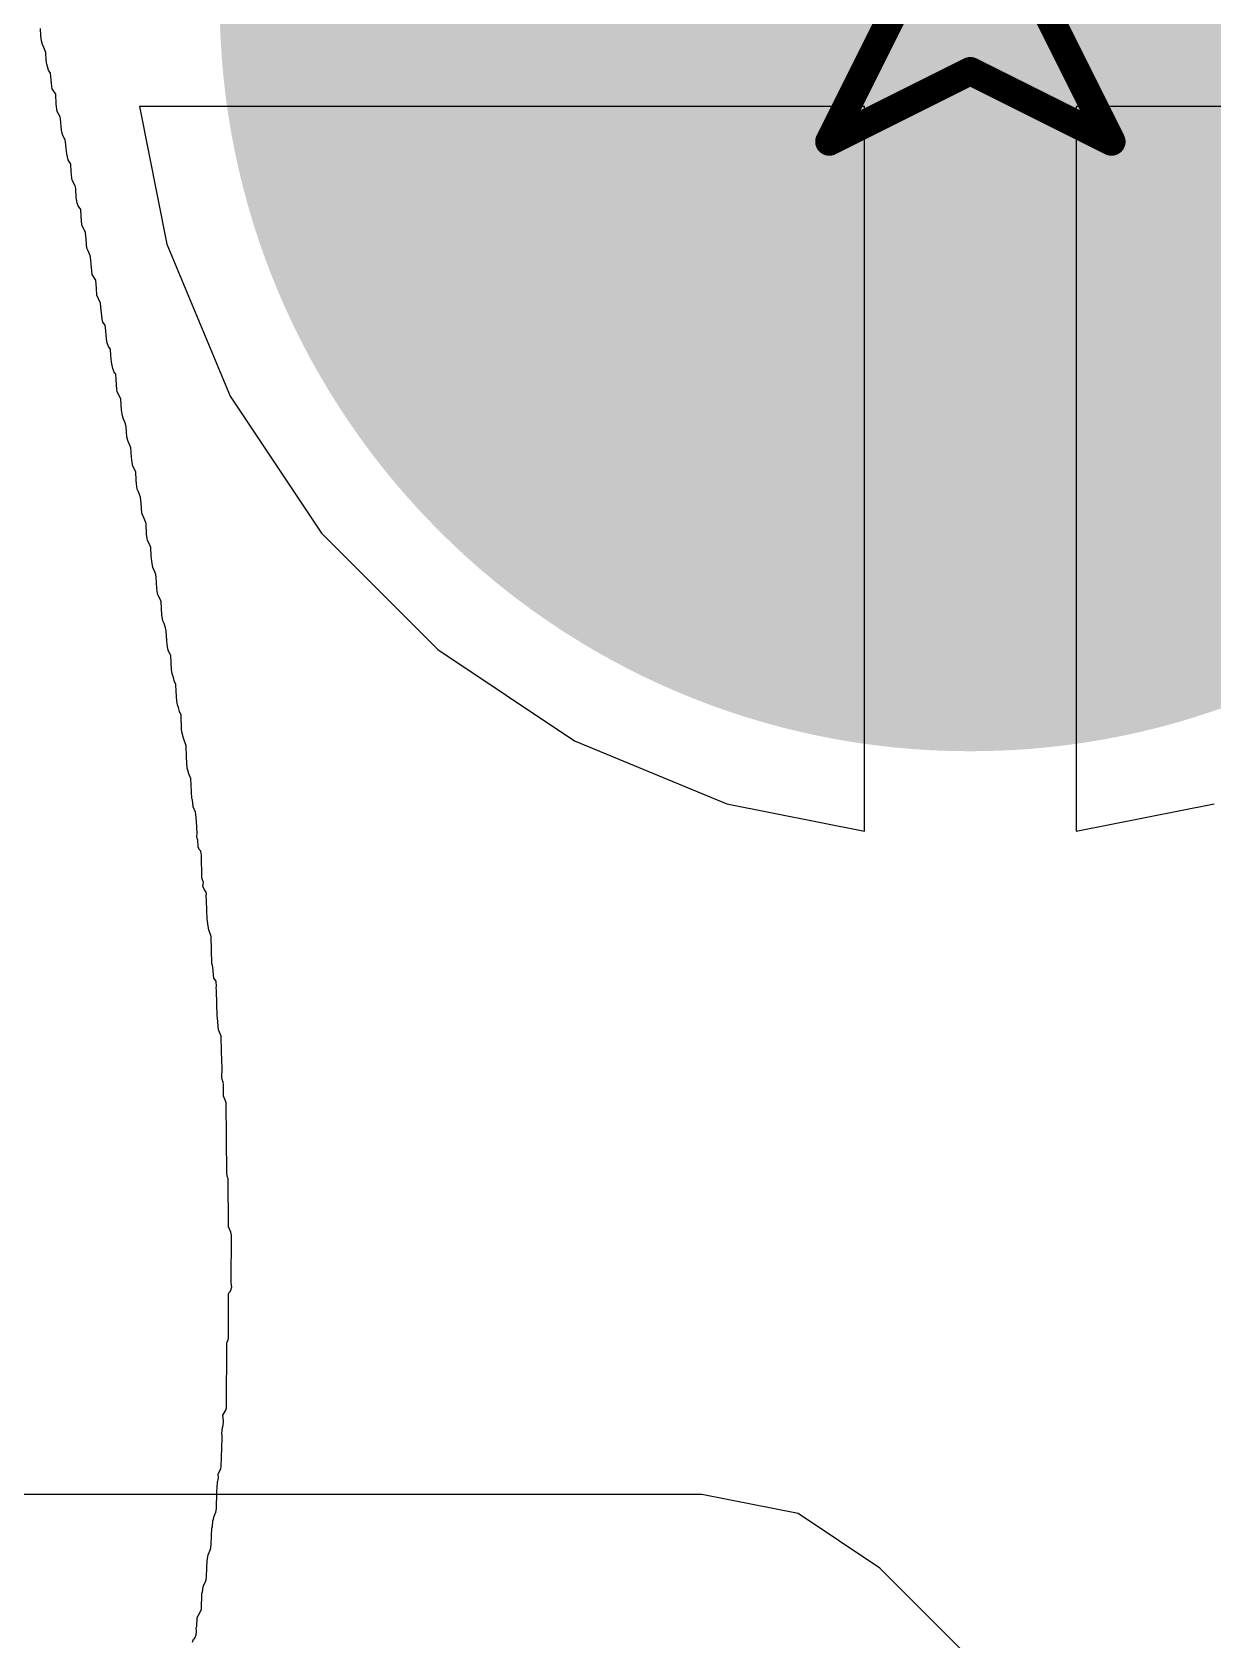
# Model space of a CAD drawing. Header units: inches. Extents: x 0 to 12.8, y -0.1 to 3.7.
# Drawn here: x 0.7655 to 0.8492, y 1.5805 to 1.6945 of the extents above; entities that cross this region are included whole.
import ezdxf

# ---------------------------------------------------------------- set-up
doc = ezdxf.new("R2010")
doc.units = ezdxf.units.IN
doc.header["$MEASUREMENT"] = 0
for name, color, linetype in [('Bottom Layer', 5, 'Continuous'), ('Bottom Overlay', 54, 'Continuous'), ('Bottom Solder', 6, 'Continuous'), ('Drill Drawing', 1, 'Continuous'), ('Multi-Layer', 9, 'Continuous'), ('Pad Holes', 156, 'Continuous'), ('Top Layer', 1, 'Continuous'), ('Top Solder', 216, 'Continuous')]:
    doc.layers.add(name, color=color, linetype=linetype)

# ---------------------------------------------------------------- blocks, each defined once
blk = doc.blocks.new('HJ_SMA175_B_13')
at = {"layer": 'Bottom Layer'}
h = blk.add_hatch(color=5, dxfattribs=at)
edge = h.paths.add_edge_path()
edge.add_arc((0.1, -0.1), 0.04921, 0, 360)
at = {"layer": 'Bottom Solder'}
h = blk.add_hatch(color=6, dxfattribs=at)
edge = h.paths.add_edge_path()
edge.add_arc((0.1, -0.1), 0.05321, 0, 360)
at = {"layer": 'Multi-Layer'}
h = blk.add_hatch(color=9, dxfattribs=at)
edge = h.paths.add_edge_path()
edge.add_arc((0.1, -0.1), 0.04921, 0, 360)
at = {"layer": 'Pad Holes'}
h = blk.add_hatch(color=7, dxfattribs=at)
edge = h.paths.add_edge_path()
edge.add_arc((0.1, -0.1), 0.02953, 0, 360)
at = {"layer": 'Top Layer'}
h = blk.add_hatch(color=1, dxfattribs=at)
edge = h.paths.add_edge_path()
edge.add_arc((0.1, -0.1), 0.04921, 0, 360)
at = {"layer": 'Top Solder'}
h = blk.add_hatch(color=216, dxfattribs=at)
edge = h.paths.add_edge_path()
edge.add_arc((0.1, -0.1), 0.05321, 0, 360)

msp = doc.modelspace()

# ---------------------------------------------------------------- linework, layer by layer
at = {"layer": 'Bottom Layer'}
for p, q in [((0.8245, 1.68923), (0.77312, 1.68923)), ((0.77312, 1.68923), (0.77506, 1.67946)), ((0.8245, 1.63785), (0.8245, 1.68923)), ((0.89088, 1.68923), (0.8395, 1.68923)), ((0.8395, 1.68923), (0.8395, 1.63785)), ((0.77506, 1.67946), (0.77953, 1.66868)), ((0.77953, 1.66868), (0.78601, 1.65898)), ((0.78601, 1.65898), (0.79425, 1.65074)), ((0.79425, 1.65074), (0.80395, 1.64426)), ((0.80395, 1.64426), (0.81473, 1.63979)), ((0.81473, 1.63979), (0.8245, 1.63785)), ((0.8395, 1.63785), (0.84927, 1.63979))]:
    msp.add_line(p, q, dxfattribs=at)
at = {"layer": 'Bottom Overlay'}
for p, q in [((0.76613, 1.69424), (0.7661, 1.69476)), ((0.76617, 1.69387), (0.76613, 1.69424)), ((0.76624, 1.69361), (0.76617, 1.69387)), ((0.76634, 1.69341), (0.76624, 1.69361)), ((0.76643, 1.69317), (0.76634, 1.69341)), ((0.76647, 1.69306), (0.76643, 1.69317)), ((0.7665, 1.69247), (0.76647, 1.69306)), ((0.76654, 1.69221), (0.7665, 1.69247)), ((0.76658, 1.69206), (0.76654, 1.69221)), ((0.76665, 1.6918), (0.76658, 1.69206)), ((0.7668, 1.69158), (0.76665, 1.6918)), ((0.76684, 1.6911), (0.7668, 1.69158)), ((0.76687, 1.69084), (0.76684, 1.6911)), ((0.76691, 1.69047), (0.76687, 1.69084)), ((0.76717, 1.6901), (0.76691, 1.69047)), ((0.76721, 1.68939), (0.76717, 1.6901)), ((0.76728, 1.68887), (0.76721, 1.68939)), ((0.76748, 1.68848), (0.76728, 1.68887)), ((0.76752, 1.68834), (0.76748, 1.68848)), ((0.76758, 1.68754), (0.76752, 1.68834)), ((0.76765, 1.68724), (0.76758, 1.68754)), ((0.76784, 1.68684), (0.76765, 1.68724)), ((0.76787, 1.68673), (0.76784, 1.68684)), ((0.76791, 1.68624), (0.76787, 1.68673)), ((0.76795, 1.68587), (0.76791, 1.68624)), ((0.76806, 1.68543), (0.76795, 1.68587)), ((0.76824, 1.68513), (0.76806, 1.68543)), ((0.76828, 1.68462), (0.76824, 1.68513)), ((0.76832, 1.68413), (0.76828, 1.68462)), ((0.76835, 1.68399), (0.76832, 1.68413)), ((0.76856, 1.6836), (0.76835, 1.68399)), ((0.7686, 1.68341), (0.76856, 1.6836)), ((0.76863, 1.68278), (0.7686, 1.68341)), ((0.76869, 1.68236), (0.76863, 1.68278)), ((0.76876, 1.68217), (0.76869, 1.68236)), ((0.76895, 1.68191), (0.76876, 1.68217)), ((0.76898, 1.68143), (0.76895, 1.68191)), ((0.76902, 1.68084), (0.76898, 1.68143)), ((0.76928, 1.68028), (0.76902, 1.68084)), ((0.76932, 1.6798), (0.76928, 1.68028)), ((0.76939, 1.67917), (0.76932, 1.6798)), ((0.76947, 1.67899), (0.76939, 1.67917)), ((0.76961, 1.67865), (0.76947, 1.67899)), ((0.76965, 1.67854), (0.76961, 1.67865)), ((0.76969, 1.67806), (0.76965, 1.67854)), ((0.76976, 1.67732), (0.76969, 1.67806)), ((0.77002, 1.67691), (0.76976, 1.67732)), ((0.77006, 1.67632), (0.77002, 1.67691)), ((0.77009, 1.67584), (0.77006, 1.67632)), ((0.77035, 1.67528), (0.77009, 1.67584)), ((0.77039, 1.67477), (0.77035, 1.67528)), ((0.77043, 1.6744), (0.77039, 1.67477)), ((0.77047, 1.67414), (0.77043, 1.6744)), ((0.77052, 1.67393), (0.77047, 1.67414)), ((0.77067, 1.67371), (0.77052, 1.67393)), ((0.77071, 1.67356), (0.77067, 1.67371)), ((0.77076, 1.67303), (0.77071, 1.67356)), ((0.7708, 1.67254), (0.77076, 1.67303)), ((0.77084, 1.6724), (0.7708, 1.67254)), ((0.77091, 1.67221), (0.77084, 1.6724)), ((0.77095, 1.67214), (0.77091, 1.67221)), ((0.77106, 1.67203), (0.77095, 1.67214)), ((0.77109, 1.67158), (0.77106, 1.67203)), ((0.77113, 1.6711), (0.77109, 1.67158)), ((0.77121, 1.67066), (0.77113, 1.6711)), ((0.77135, 1.67032), (0.77121, 1.67066)), ((0.77143, 1.67025), (0.77135, 1.67032)), ((0.77146, 1.66988), (0.77143, 1.67025)), ((0.7715, 1.66917), (0.77146, 1.66988)), ((0.77154, 1.66903), (0.7715, 1.66917)), ((0.7718, 1.66847), (0.77154, 1.66903)), ((0.77184, 1.66769), (0.7718, 1.66847)), ((0.77187, 1.66755), (0.77184, 1.66769)), ((0.77191, 1.66729), (0.77187, 1.66755)), ((0.77195, 1.66714), (0.77191, 1.66729)), ((0.77213, 1.66673), (0.77195, 1.66714)), ((0.77217, 1.66651), (0.77213, 1.66673)), ((0.77221, 1.66581), (0.77217, 1.66651)), ((0.77228, 1.66555), (0.77221, 1.66581)), ((0.77246, 1.66514), (0.77228, 1.66555)), ((0.7725, 1.66503), (0.77246, 1.66514)), ((0.77254, 1.66436), (0.7725, 1.66503)), ((0.77258, 1.66399), (0.77254, 1.66436)), ((0.77265, 1.66373), (0.77258, 1.66399)), ((0.77284, 1.66332), (0.77265, 1.66373)), ((0.77287, 1.66273), (0.77284, 1.66332)), ((0.77291, 1.66247), (0.77287, 1.66273)), ((0.77295, 1.6621), (0.77291, 1.66247)), ((0.77304, 1.6619), (0.77295, 1.6621)), ((0.77319, 1.66153), (0.77304, 1.6619)), ((0.77324, 1.6611), (0.77319, 1.66153)), ((0.77328, 1.6604), (0.77324, 1.6611)), ((0.77345, 1.66001), (0.77328, 1.6604)), ((0.77354, 1.65977), (0.77345, 1.66001)), ((0.77358, 1.65966), (0.77354, 1.65977)), ((0.77361, 1.65888), (0.77358, 1.65966)), ((0.77365, 1.65862), (0.77361, 1.65888)), ((0.77369, 1.65847), (0.77365, 1.65862)), ((0.77387, 1.65807), (0.77369, 1.65847)), ((0.77391, 1.65796), (0.77387, 1.65807)), ((0.77395, 1.65736), (0.77391, 1.65796)), ((0.77398, 1.65699), (0.77395, 1.65736)), ((0.77406, 1.65655), (0.77398, 1.65699)), ((0.77419, 1.65623), (0.77406, 1.65655)), ((0.77426, 1.65605), (0.77419, 1.65623)), ((0.7743, 1.65583), (0.77426, 1.65605)), ((0.77433, 1.65509), (0.7743, 1.65583)), ((0.77439, 1.6547), (0.77433, 1.65509)), ((0.77446, 1.65451), (0.77439, 1.6547)), ((0.77461, 1.65425), (0.77446, 1.65451)), ((0.77465, 1.6541), (0.77461, 1.65425)), ((0.77469, 1.65318), (0.77465, 1.6541)), ((0.77472, 1.65303), (0.77469, 1.65318)), ((0.77476, 1.65277), (0.77472, 1.65303)), ((0.77485, 1.65257), (0.77476, 1.65277)), ((0.77496, 1.65227), (0.77485, 1.65257)), ((0.775, 1.65205), (0.77496, 1.65227)), ((0.77504, 1.65138), (0.775, 1.65205)), ((0.77508, 1.65109), (0.77504, 1.65138)), ((0.77513, 1.65077), (0.77508, 1.65109)), ((0.77517, 1.65062), (0.77513, 1.65077)), ((0.77533, 1.65031), (0.77517, 1.65062)), ((0.77539, 1.64929), (0.77533, 1.65031)), ((0.77543, 1.64903), (0.77539, 1.64929)), ((0.77554, 1.64866), (0.77543, 1.64903)), ((0.77558, 1.64851), (0.77554, 1.64866)), ((0.77569, 1.64825), (0.77558, 1.64851)), ((0.77572, 1.64777), (0.77569, 1.64825)), ((0.77576, 1.64707), (0.77572, 1.64777)), ((0.7758, 1.64681), (0.77576, 1.64707)), ((0.77587, 1.64662), (0.7758, 1.64681)), ((0.77595, 1.64633), (0.77587, 1.64662)), ((0.77606, 1.64607), (0.77595, 1.64633)), ((0.77609, 1.64507), (0.77606, 1.64607)), ((0.77613, 1.64481), (0.77609, 1.64507)), ((0.77624, 1.64444), (0.77613, 1.64481)), ((0.77641, 1.6439), (0.77624, 1.64444)), ((0.77645, 1.64309), (0.77641, 1.6439)), ((0.7765, 1.64233), (0.77645, 1.64309)), ((0.77654, 1.64218), (0.7765, 1.64233)), ((0.77661, 1.64192), (0.77654, 1.64218)), ((0.77676, 1.64159), (0.77661, 1.64192)), ((0.77683, 1.64018), (0.77676, 1.64159)), ((0.77687, 1.64007), (0.77683, 1.64018)), ((0.77691, 1.63959), (0.77687, 1.64007)), ((0.77707, 1.6392), (0.77691, 1.63959)), ((0.77711, 1.63905), (0.77707, 1.6392)), ((0.77715, 1.63853), (0.77711, 1.63905)), ((0.77719, 1.63772), (0.77715, 1.63853)), ((0.77717, 1.63748), (0.77719, 1.63772)), ((0.7772, 1.63733), (0.77717, 1.63748)), ((0.77724, 1.63722), (0.7772, 1.63733)), ((0.77728, 1.63674), (0.77724, 1.63722)), ((0.77732, 1.63663), (0.77728, 1.63674)), ((0.77735, 1.63655), (0.77732, 1.63663)), ((0.77746, 1.63644), (0.77735, 1.63655)), ((0.7775, 1.63615), (0.77746, 1.63644)), ((0.77754, 1.63455), (0.7775, 1.63615)), ((0.77757, 1.63441), (0.77754, 1.63455)), ((0.77765, 1.63422), (0.77757, 1.63441)), ((0.77761, 1.63396), (0.77765, 1.63422)), ((0.77772, 1.6337), (0.77761, 1.63396)), ((0.77783, 1.63352), (0.77772, 1.6337)), ((0.77787, 1.63341), (0.77783, 1.63352)), ((0.77783, 1.63329), (0.77787, 1.63341)), ((0.77785, 1.63291), (0.77783, 1.63329)), ((0.77791, 1.63159), (0.77785, 1.63291)), ((0.77794, 1.63148), (0.77791, 1.63159)), ((0.77798, 1.63111), (0.77794, 1.63148)), ((0.77802, 1.63085), (0.77798, 1.63111)), ((0.77815, 1.63054), (0.77802, 1.63085)), ((0.77819, 1.63039), (0.77815, 1.63054)), ((0.77824, 1.62848), (0.77819, 1.63039)), ((0.77828, 1.62833), (0.77824, 1.62848)), ((0.77832, 1.62822), (0.77828, 1.62833)), ((0.77835, 1.6277), (0.77832, 1.62822)), ((0.77839, 1.62744), (0.77835, 1.6277)), ((0.77854, 1.62722), (0.77839, 1.62744)), ((0.77857, 1.62685), (0.77854, 1.62722)), ((0.77854, 1.62674), (0.77857, 1.62685)), ((0.77856, 1.62657), (0.77854, 1.62674)), ((0.77861, 1.62474), (0.77856, 1.62657)), ((0.77865, 1.62463), (0.77861, 1.62474)), ((0.77869, 1.62404), (0.77865, 1.62463)), ((0.77872, 1.62378), (0.77869, 1.62404)), ((0.77878, 1.62361), (0.77872, 1.62378)), ((0.77889, 1.62332), (0.77878, 1.62361)), ((0.77893, 1.62224), (0.77889, 1.62332)), ((0.77896, 1.62102), (0.77893, 1.62224)), ((0.77894, 1.62041), (0.77896, 1.62102)), ((0.77898, 1.62026), (0.77894, 1.62041)), ((0.77904, 1.62006), (0.77898, 1.62026)), ((0.77907, 1.61987), (0.77904, 1.62006)), ((0.77906, 1.61908), (0.77907, 1.61987)), ((0.7792, 1.61874), (0.77906, 1.61908)), ((0.77926, 1.61861), (0.7792, 1.61874)), ((0.77931, 1.6136), (0.77926, 1.61861)), ((0.77935, 1.61334), (0.77931, 1.6136)), ((0.77939, 1.61323), (0.77935, 1.61334)), ((0.77943, 1.60982), (0.77939, 1.61323)), ((0.77959, 1.60943), (0.77943, 1.60982)), ((0.77963, 1.60921), (0.77959, 1.60943)), ((0.77961, 1.60582), (0.77963, 1.60921)), ((0.77965, 1.60556), (0.77961, 1.60582)), ((0.77941, 1.60506), (0.7795, 1.60519)), ((0.77943, 1.60193), (0.77941, 1.60506)), ((0.7795, 1.60519), (0.77957, 1.60526)), ((0.77957, 1.60526), (0.77965, 1.60556)), ((0.77928, 1.59697), (0.77931, 1.6016)), ((0.77931, 1.6016), (0.77939, 1.60178)), ((0.77939, 1.60178), (0.77943, 1.60193)), ((0.77902, 1.59645), (0.77924, 1.59682)), ((0.77924, 1.59682), (0.77928, 1.59697)), ((0.77894, 1.59516), (0.779, 1.59558)), ((0.779, 1.59558), (0.77904, 1.59573)), ((0.77907, 1.59603), (0.77902, 1.59645)), ((0.77904, 1.59573), (0.77907, 1.59603)), ((0.77891, 1.59282), (0.77896, 1.5948)), ((0.77898, 1.59504), (0.77894, 1.59516)), ((0.77896, 1.5948), (0.77898, 1.59504)), ((0.77863, 1.59169), (0.77872, 1.59201)), ((0.77869, 1.59227), (0.77887, 1.59267)), ((0.77872, 1.59201), (0.77869, 1.59227)), ((0.77887, 1.59267), (0.77891, 1.59282)), ((0.77856, 1.58981), (0.77859, 1.59103)), ((0.77859, 1.59103), (0.77863, 1.59169)), ((0.77852, 1.58958), (0.77856, 1.58981)), ((0.77828, 1.58856), (0.77832, 1.58897)), ((0.77832, 1.58897), (0.77835, 1.58908)), ((0.77835, 1.58908), (0.77841, 1.58929)), ((0.77841, 1.58929), (0.77852, 1.58958)), ((0.7782, 1.58731), (0.77824, 1.58845)), ((0.77824, 1.58845), (0.77828, 1.58856)), ((0.77794, 1.58627), (0.77798, 1.58657)), ((0.77798, 1.58657), (0.77813, 1.5869)), ((0.77813, 1.5869), (0.77817, 1.58705)), ((0.77817, 1.58705), (0.7782, 1.58731)), ((0.77787, 1.58505), (0.77791, 1.58616)), ((0.77791, 1.58616), (0.77794, 1.58627)), ((0.77757, 1.58394), (0.77763, 1.58429)), ((0.77763, 1.58429), (0.7777, 1.58447)), ((0.7777, 1.58447), (0.7778, 1.58464)), ((0.7778, 1.58464), (0.77783, 1.58479)), ((0.77783, 1.58479), (0.77787, 1.58505)), ((0.7775, 1.58271), (0.77754, 1.58383)), ((0.77754, 1.58383), (0.77757, 1.58394)), ((0.77717, 1.58149), (0.7772, 1.58212)), ((0.7772, 1.58212), (0.77739, 1.58245)), ((0.77739, 1.58245), (0.7775, 1.58271)), ((0.77695, 1.58057), (0.77702, 1.58064)), ((0.77702, 1.58064), (0.77706, 1.58071)), ((0.77706, 1.58071), (0.77713, 1.5809)), ((0.77713, 1.58138), (0.77717, 1.58149)), ((0.77715, 1.58114), (0.77713, 1.58138)), ((0.77713, 1.5809), (0.77715, 1.58114)), ((0.77687, 1.58038), (0.77695, 1.58057))]:
    msp.add_line(p, q, dxfattribs=at)
at = {"layer": 'Drill Drawing'}
for points in [[(0.822, 1.68673, 0.002, 0.002, 0), (0.827, 1.69673, 0.002, 0.002, 0)], [(0.837, 1.69673, 0.002, 0.002, 0), (0.842, 1.68673, 0.002, 0.002, 0)], [(0.822, 1.68673, 0.002, 0.002, 0), (0.832, 1.69173, 0.002, 0.002, 0)], [(0.832, 1.69173, 0.002, 0.002, 0), (0.842, 1.68673, 0.002, 0.002, 0)]]:
    msp.add_lwpolyline(points, format="xyseb", dxfattribs=at)
for points in [[(0.8315, 1.69173, 0.001, 0.001, 1), (0.8325, 1.69173, 0.001, 0.001, 1)], [(0.8315, 1.69173, 0.001, 0.001, 1), (0.8325, 1.69173, 0.001, 0.001, 1)], [(0.8215, 1.68673, 0.001, 0.001, 1), (0.8225, 1.68673, 0.001, 0.001, 1)], [(0.8215, 1.68673, 0.001, 0.001, 1), (0.8225, 1.68673, 0.001, 0.001, 1)], [(0.8415, 1.68673, 0.001, 0.001, 1), (0.8425, 1.68673, 0.001, 0.001, 1)], [(0.8415, 1.68673, 0.001, 0.001, 1), (0.8425, 1.68673, 0.001, 0.001, 1)]]:
    msp.add_lwpolyline(points, format="xyseb", close=True, dxfattribs=at)
at = {"layer": 'Top Layer'}
for p, q in [((0.8245, 1.68923), (0.77312, 1.68923)), ((0.77312, 1.68923), (0.77506, 1.67946)), ((0.8245, 1.63785), (0.8245, 1.68923)), ((0.89088, 1.68923), (0.8395, 1.68923)), ((0.8395, 1.68923), (0.8395, 1.63785)), ((0.77506, 1.67946), (0.77953, 1.66868)), ((0.77953, 1.66868), (0.78601, 1.65898)), ((0.78601, 1.65898), (0.79425, 1.65074)), ((0.79425, 1.65074), (0.80395, 1.64426)), ((0.80395, 1.64426), (0.81473, 1.63979)), ((0.81473, 1.63979), (0.8245, 1.63785)), ((0.8395, 1.63785), (0.84927, 1.63979)), ((0.81296, 1.59084), (0.73159, 1.59084)), ((0.81979, 1.58948), (0.81296, 1.59084)), ((0.82558, 1.58562), (0.81979, 1.58948)), ((0.84096, 1.57024), (0.82558, 1.58562))]:
    msp.add_line(p, q, dxfattribs=at)

# ---------------------------------------------------------------- block references
at = {"rotation": 270}
msp.add_blockref('HJ_SMA175_B_13', (0.932, 1.79673), dxfattribs=at)

doc.saveas('drawing.dxf')
